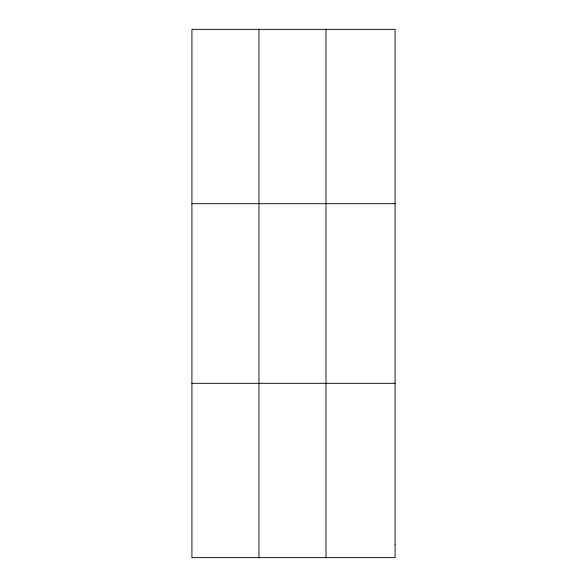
<?xml version="1.0" encoding="UTF-8"?>
<svg xmlns="http://www.w3.org/2000/svg" width="587" height="587" viewBox="0 0 587 587"><rect width="100%" height="100%" fill="white"/><g stroke="black" fill="none" stroke-linecap="round" stroke-linejoin="round"><path stroke-width="0.88" d="M258.962 557.65L258.962 29.35M326.005 557.65L326.005 29.35M191.92 203.689L395.08 203.689M191.92 383.311L395.08 383.311M395.08 544.237L395.08 557.65L191.92 557.65L191.92 29.35L395.08 29.35L395.08 544.237"/></g></svg>
